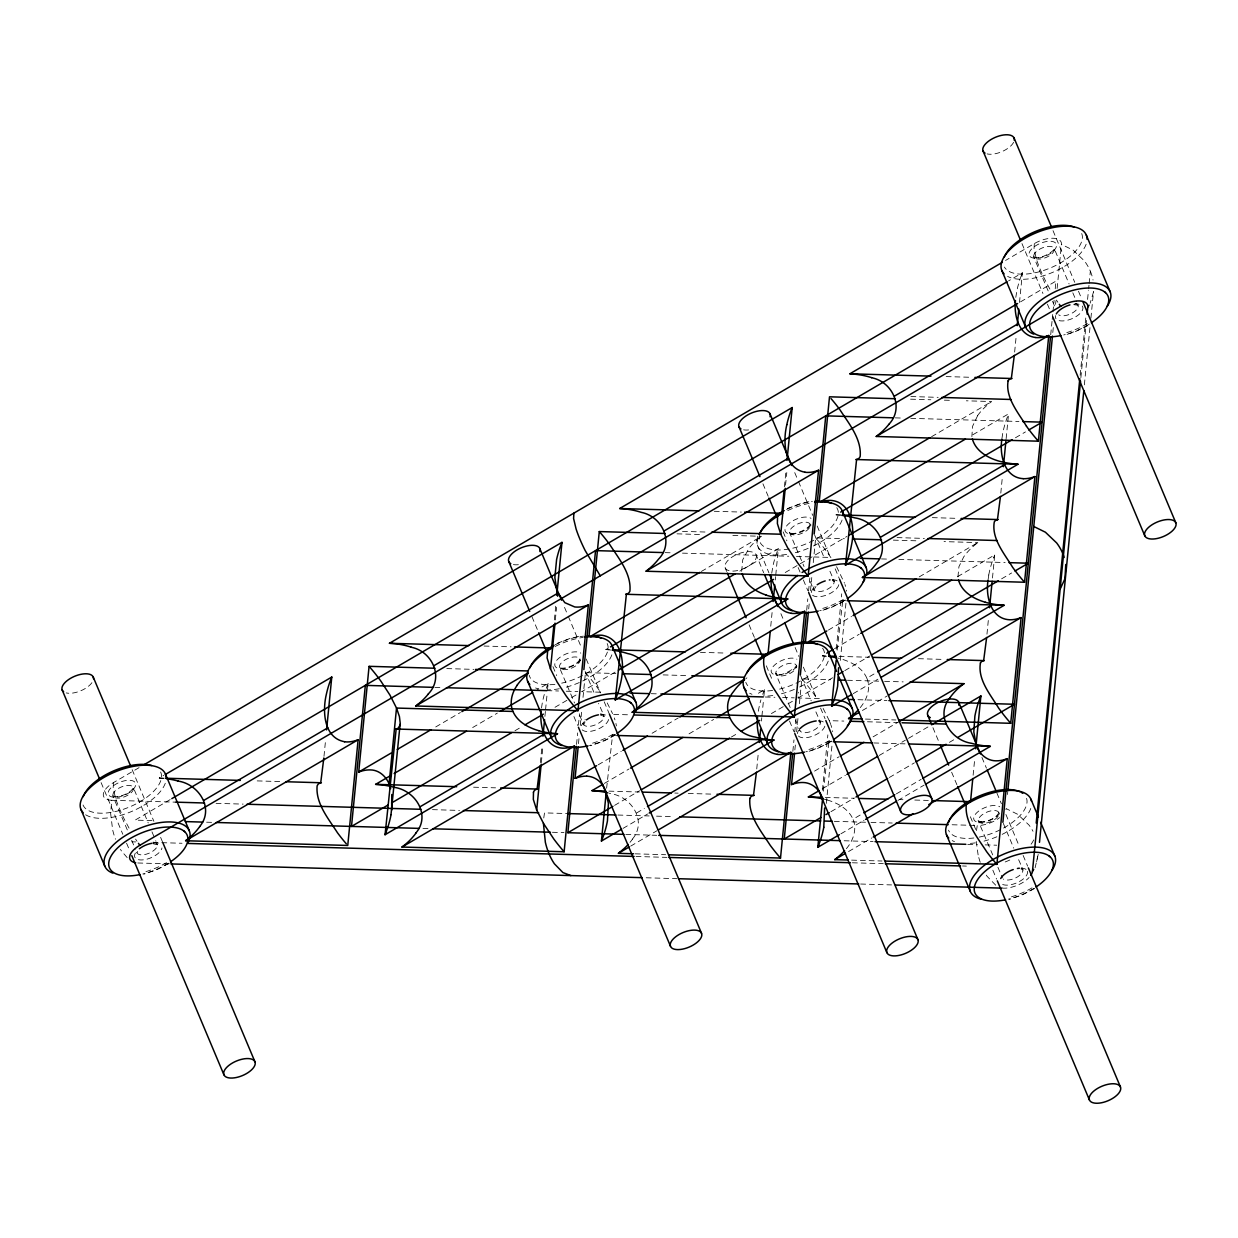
<?xml version="1.0" encoding="UTF-8"?>
<svg xmlns="http://www.w3.org/2000/svg" width="1238" height="1238" viewBox="0 0 1238 1238"><rect width="100%" height="100%" fill="white"/><g stroke="black" fill="none" stroke-linecap="round" stroke-linejoin="round"><path stroke-width="0.75" stroke-dasharray="5 3.75" d="M323.985 756.341L325.609 739.829M540.372 762.639L541.981 746.127M544.906 716.384L545.385 711.432M545.556 709.792L547.181 693.265M547.49 689.968L548.14 683.361L537.369 689.674M554.361 619.929L555.831 605.072M541.346 762.593L543.049 745.199M555.336 619.959L556.574 607.301M576.537 744.44L577.666 732.927M578.409 725.251L579.539 713.738M578.486 743.651L578.966 738.699M580.266 725.483L581.566 712.268M583.021 697.396L585.45 672.621L615.859 673.518M606.62 788.173L612.547 735.233M756.743 768.937L758.368 752.425M761.447 721.042L761.772 717.731M761.927 716.09L763.552 699.563M763.877 696.267L764.527 689.659L755.273 695.075M770.748 626.227L772.203 611.371M775.282 579.988L775.607 576.676M775.762 575.036L778.362 548.604L739.844 571.136M784.412 486.828L786.037 470.316M785.542 485.203L786.795 472.545M792.846 751.342L793.976 739.906M794.719 732.277L796.034 718.938M819.339 698.588L798.092 697.969L798.649 692.243M806.681 610.288L807.81 598.852M808.553 591.222L809.869 577.883M794.858 749.949L795.353 744.997M796.638 731.782L797.937 718.566M799.392 703.695L801.822 678.919L830.543 679.755M808.693 608.895L809.188 603.943M810.488 590.727L811.772 577.512M813.242 562.64L815.672 537.865L844.378 538.7M822.45 790.231L827.866 734.877M836.284 649.176L841.716 593.822M823.316 791.175L828.934 741.531A71.804 17.286 59.7 0 0 830.868 740.695M837.151 650.12L842.769 600.476A71.804 17.286 59.7 0 0 844.997 599.409M826.319 803.369L832.168 743.744M840.339 660.427L846.003 602.689M973.114 775.236L974.739 758.724M986.965 634.181L988.574 617.669M992.474 578.022L994.733 554.903L956.231 577.45M1000.799 493.126L1002.409 476.615M1006.138 438.623L1008.568 413.848L970.066 436.38M1014.634 352.072L1016.259 335.56M1019.493 302.521L1022.402 272.793L1008.552 280.902M1050.706 334.833L1052.021 321.4M1052.207 319.481L1052.78 313.725M1052.965 311.806L1054.095 300.292M1055.225 288.779L1055.968 281.103L1019.276 302.583M1007.484 794.502L1007.825 790.974M1052.795 332.542L1053.492 325.486M1055.565 304.331L1055.921 300.803M1057.128 288.469L1061.446 244.381A19.885 9.3 -22.8 0 0 1052.996 238.238A19.885 9.3 -22.8 0 0 1034.334 243.592L1005.566 260.444M1080.155 375.238L1086.035 315.288M1087.583 299.426L1088.45 290.605M1088.62 288.841L1088.976 285.313M1089.146 283.548L1090.353 271.215A56.484 48.39 5.6 0 0 1084.364 260.862L1073.083 250.107L1061.446 244.381M1080.882 377.605L1086.593 319.419M1084.364 384.863L1090.152 325.78M1090.91 318.151L1093.525 291.456M810.116 524.154L810.147 524.308A10.987 5.138 -22.8 0 0 793.233 526.552A10.987 5.138 -22.8 0 0 796.638 534.785A10.987 5.138 -22.8 0 0 810.147 524.308C809.389 528.58 793.883 536.116 789.612 532.603L790.695 533.176L789.38 532.216L804.019 566.478M543.761 817.978L544.503 812.886L567.685 813.567M976.503 830.574L977.246 825.498A19.885 9.3 -22.8 0 0 999.623 817.637M541.532 707.935L542.198 703.463A69.607 42.881 -88.3 0 1 544.55 693.559M771.738 573.179L772.976 565.797A71.804 44.243 -88.3 0 1 777.402 551.08L778.362 548.604M1015.794 297.368L1017.032 289.986A71.804 44.243 -88.3 0 1 1021.458 275.269M1001.96 438.422L1002.625 433.95A69.607 42.881 -88.3 0 1 1007.639 416.339L1008.568 413.848M988.125 579.477L988.791 575.005M799.872 730.745L799.717 730.08M998.834 812.546L998.896 812.623A10.987 5.138 -22.8 0 0 981.935 814.96A10.987 5.138 -22.8 0 0 985.324 823.193A10.987 5.138 -22.8 0 0 998.834 812.716L998.834 812.546C996.745 817.823 987.723 821.939 980.728 821.769M1093.51 291.936L1090.167 303.171M139.058 767.653L113.478 782.617A19.885 9.3 -22.8 0 0 103.296 794.146A19.885 9.3 -22.8 0 0 111.745 800.29L110.646 813.474L112.612 829.692A56.484 34.803 -88.3 0 0 115.49 839.225M758.321 711.246L759.142 706.852A71.804 44.243 -88.3 0 1 760.921 699.841M757.486 536.24L757.408 545.246L768.922 572.823M1035.092 867.807L1038.357 853.771L1035.788 865.3M113.478 782.617L113.153 787.987L115.66 798.495A56.561 13.618 59.7 0 0 124.713 820.02L129.897 829.723M1034.334 243.592L1034.009 248.962L1036.515 259.469A56.561 13.618 59.7 0 0 1045.568 280.995L1050.753 290.698M547.165 685.821L548.14 683.361M1021.427 275.254L1022.402 272.793M993.758 557.363L994.671 555.057M764.527 689.659L763.537 692.119A71.804 44.243 -88.3 0 0 762.639 694.611M579.988 658.956L579.926 659.065A10.987 5.138 -22.8 0 1 566.416 669.541A10.987 5.138 -22.8 0 1 563.011 661.309A10.987 5.138 -22.8 0 1 579.926 659.065C577.604 665.564 561.882 670.145 559.39 667.359L574.556 702.998M137.573 851.435L136.907 852.734M632.401 839.116C647.489 821.289 631.488 796.622 610.814 793.682A71.804 61.529 5.6 0 0 609.359 793.264M977.602 415.751L972.557 426.321L971.876 436.627M585.017 721.909L583.562 724.973L579.028 713.63M815.981 586.41L813.784 590.216L809.234 578.873M759.327 537.926L761.432 536.286L732.726 535.45M989.549 403.17L991.653 401.53L966.321 400.803M975.714 544.225L977.819 542.584L944.037 541.61M745.88 678.672L746.932 677.851M169.157 863.257L157.087 869.602L143.825 874.198M615.75 734.799L603.68 741.144L590.402 745.74M1034.659 888.466L1022.588 894.795L1009.326 899.407M163.54 778.393A71.804 61.529 5.6 0 0 162.132 778.284L159.253 778.037L163.865 775.344M170.148 799.609L135.128 820.129L154.441 820.686M435.73 726.954L460.366 712.531M701.358 571.461L761.432 536.286M931.58 436.704L991.653 401.53M472.668 727.542L497.32 713.119M608.725 649.78L605.846 649.594L608.926 647.784M840.339 515.178A71.804 61.529 5.6 0 0 838.931 515.07L836.052 514.838L839.132 513.027M514.977 730.73L521.647 726.814M555.011 707.285L570.037 698.495M571.693 697.52L576.707 694.595M615.069 672.141L581.705 691.671L601.034 692.228M785.232 572.529L798.572 564.714M800.243 563.739L846.962 536.41M1015.439 437.772L1025.451 431.923M598.186 764.805L621.29 751.28M652.101 733.252L678.285 717.916M828.408 630.049L851.512 616.524M919.277 576.862L977.819 542.584M604.33 783.422L628.966 768.999M689.04 733.84L713.692 719.417M826.504 656.264A69.607 59.641 5.6 0 0 825.096 656.155L822.388 655.892L825.297 654.082M834.536 648.666L859.187 634.243M614.574 805.381L639.597 790.726M731.364 737.028L738.034 733.113M771.398 713.583L786.409 704.793M788.08 703.818L796.421 698.944M798.092 697.969L833.112 677.465M844.796 670.625L869.819 655.97M1001.604 578.827L1011.616 572.977M636.626 812.948L644.379 808.414M860.224 707.61A71.804 61.529 5.6 0 0 861.075 706.573C867.204 698.758 871.026 687.771 866.848 678.192L874.585 673.658M623.008 828.408L647.644 813.97M853.214 693.651L877.866 679.213M630.684 846.127L656.867 830.791M862.437 710.473L887.073 696.035M814.558 771.104L839.209 756.681M873.1 736.842L897.736 722.419M822.233 788.823L845.353 775.298M879.228 755.459L905.427 740.138M908.506 738.328L930.063 725.716M830.961 811.679L854.313 797.999M889.348 777.495L914.371 762.856M949.407 742.351L954.405 739.411M846.39 848.664A69.607 59.641 5.6 0 0 848.85 845.461C853.957 837.925 856.835 827.943 852.997 819.246L860.75 814.712M896.358 793.868L921.134 779.352M840.912 833.808L864.016 820.283M897.906 800.444L924.09 785.109M848.587 851.527L871.707 838.002M1087.738 325.625L1075.389 331.645L1064.665 335.173M843.682 601.436L831.332 607.456L820.624 610.984M829.847 742.491L817.498 748.51L806.789 752.039M787.43 508.57L800.305 503.649L811.819 501.081M557.208 643.327L570.084 638.406L581.597 635.837M842.072 600.569L845.399 600.662M611.851 735.326L615.178 735.418M1073.764 304.672L1078.035 305.213M152.908 843.697L157.659 844.811L155.694 840.695M600.585 715.193L604.252 716.353L598.558 703.37M946.172 376.584L971.505 377.311M910.889 396.547L938.187 397.352M910.58 399.178L930.852 399.766M944.362 400.153L949.422 400.307M895.306 417.871L901.109 418.042M910.766 418.336L1018.951 421.477M714.264 511.279L741.283 512.068M836.052 514.838L842.815 515.023M932.322 517.639L957.67 518.366M682.494 531.365L707.966 532.108M897.055 537.601L924.337 538.406M676.985 533.841L700.631 534.522M893.356 540.139L917.002 540.82M665.1 552.628L670.888 552.798M682.478 553.138L788.745 556.233M796.467 556.466L831.24 557.471M881.471 558.926L889.194 559.158M898.865 559.437L1005.117 562.532M484.058 646.035L511.077 646.824M605.846 649.594L609.22 649.687M700.429 652.333L725.762 653.076M822.388 655.892L825.591 655.985M839.101 656.372L869.509 657.27M918.488 658.693L942.133 659.374M446.779 668.597L473.798 669.371M663.15 674.896L686.796 675.577M847.426 680.25L882.895 681.287M884.597 681.333L903.167 681.875M434.878 687.384L442.616 687.616M546.933 690.649L558.524 690.99M566.261 691.222L577.852 691.547M651.265 693.682L657.053 693.853M765.239 697.009L774.895 697.288M782.633 697.52L794.223 697.845M857.98 699.702L886.95 700.553M865.455 719.077L895.863 719.959M627.449 714.775L612.887 714.357L613.769 716.539M823.146 708.446L829.274 720.655L843.821 721.073M867.467 721.769L898.401 722.667M828.176 741.624L831.565 741.717M873.78 742.955L905.876 743.883M159.253 778.037L166 778.238M257.21 780.899L280.856 781.58M473.597 787.198L495.556 787.832M608.895 791.128L639.288 792.026M674.772 793.047L678.145 793.156M688.282 793.45L713.614 794.177M825.266 797.427L853.988 798.262M899.593 799.593L902.966 799.702M914.789 800.042L928.299 800.429M111.745 800.29L175.502 802.147M216.077 803.338L243.128 804.112M432.449 809.637L459.499 810.426M617.917 815.037L652.689 816.043M656.558 816.152L673.936 816.662M834.288 821.336L869.061 822.341M870.995 822.403L892.242 823.022M952.13 824.756L967.59 825.204M969.524 825.266L977.246 825.498M206.607 822.202L212.394 822.372M422.978 828.501L428.766 828.671M552.411 832.276L564.002 832.601M625.824 834.412L656.744 835.31M844.13 840.757L873.115 841.608M967.776 844.362L977.447 844.641M985.169 844.873L996.76 845.214M635.249 853.833L665.642 854.715M851.62 860.131L882.029 861.014M131.785 841.809L135.654 841.917M153.032 842.428L182.017 843.264M636.023 856.479L666.926 857.377M852.394 862.778L883.313 863.675M962.514 865.981L966.383 866.105M169.018 863.892L138.099 862.994A19.885 9.3 -22.8 0 1 137.604 862.963M646.205 877.773L677.109 878.686M860.642 884.025L891.561 884.922M1036.562 257.597L1035.123 257.442C1040.895 259.423 1055.039 250.85 1054.188 248.498A10.987 5.138 -22.8 0 0 1037.289 250.741A10.987 5.138 -22.8 0 0 1040.678 258.974A10.987 5.138 -22.8 0 0 1054.188 248.498L1069.09 283.935M818.937 721.615L820.624 722.652L814.929 709.668M115.707 796.622L114.267 796.467C119.73 797.442 131.274 793.047 133.395 787.414L133.333 787.507A10.987 5.138 -22.8 0 0 116.434 789.767A10.987 5.138 -22.8 0 0 119.823 797.999A10.987 5.138 -22.8 0 0 133.333 787.507L148.235 822.961M1002.037 887.94L1003.6 888.188A19.885 9.3 -22.8 0 0 1029.088 877.525M1035.649 257.504L1033.436 256.405L1048.818 292.431M832.245 580.498L834.458 581.597L828.764 568.613M980.31 821.723L978.082 820.624L992.721 854.885M1020.948 868.921L1023.161 870.02L1017.466 857.021M114.809 796.529L112.581 795.43L127.963 831.456M827.185 799.98C837.6 802.982 848.494 808.816 852.997 819.246M995.708 885.185L987.166 876.411A56.484 34.803 -88.3 0 1 985.943 874.554M127.158 857.594L121.649 851.218A56.484 34.803 -88.3 0 1 120.442 849.361M801.822 678.919L803.338 680.668A69.607 16.744 59.7 0 1 813.737 693.853L817.529 699.377M585.45 672.621L586.967 674.37A71.804 17.286 59.7 0 1 595.71 685.295L600.291 691.779M830.93 557.673L827.588 552.844A69.607 16.744 59.7 0 0 817.188 539.66M1056.432 300.06L1057.871 302.242M135.576 839.085L137.016 841.267M836.563 566.664L844.502 583.175M607.208 702.905L612.562 713.599M866.848 678.192C862.778 668.721 853.292 662.995 843.898 659.823A69.607 59.641 5.6 0 0 838.126 658.136M1053.012 230.655L1074.739 282.31M1078.484 291.224L1081.47 298.343M1072.82 292.802L1076.549 301.67M1052.548 301.298L1054.776 306.622M1021.969 243.607L1042.938 293.483M1047.425 304.177L1049.669 309.515M981.935 757.47L986.438 768.148M996.915 793.094L1001.418 803.787M1005.906 814.465L1019.385 846.529M1023.13 855.443L1027.617 866.136M1003.306 823.347L1013.752 848.169M997.936 867.296L1002.409 877.928M932.926 727.665L938.915 741.918M951.635 772.203L956.881 784.675M970.36 816.74L977.107 832.772M992.83 870.175L996.575 879.088M794.734 472.622L797.736 479.74M798.479 481.52L812.716 515.379M817.204 526.057L830.683 558.121M835.17 568.815L839.674 579.508M814.619 534.94L824.291 557.982M762.933 483.795L768.179 496.268M783.159 531.891L786.904 540.805M798.139 567.515L800.382 572.869M803.369 579.988L807.872 590.681M756.186 554.887A16.821 7.877 -22.8 0 1 735.465 570.919A16.821 7.877 -22.8 0 1 730.343 558.292A16.821 7.877 -22.8 0 1 756.186 554.887L763.676 572.699M780.899 613.677L783.902 620.795M795.136 647.52L798.866 656.434M803.369 667.112L816.848 699.176M820.593 708.09L825.081 718.783M800.769 675.994L811.2 700.801M790.184 707.532L775.545 673.271L776.86 674.23L775.762 673.658C780.899 678.579 798.912 665.394 796.297 665.363A10.987 5.138 -22.8 0 0 779.398 667.607A10.987 5.138 -22.8 0 0 782.787 675.84A10.987 5.138 -22.8 0 0 796.297 665.363M795.4 719.928L799.872 730.575A10.987 5.138 -22.8 0 0 813.799 730.219A10.987 5.138 -22.8 0 0 818.751 720.655M725.143 567.84L726.644 571.414M749.098 624.85L754.344 637.322M766.322 665.827L771.568 678.285M789.534 721.042L794.038 731.735M564.528 607.378L567.515 614.497M568.273 616.276L581.752 648.341M586.239 659.034L600.476 692.878M604.206 701.791L609.452 714.264M585.141 671.46L594.828 694.503M531.984 616.772L537.973 631.024M552.937 666.648L556.682 675.561M573.906 716.523L577.651 725.437M132.157 769.68L153.883 821.336M160.615 837.368L162.859 842.722M151.965 831.828L154.951 838.915M131.692 840.323L135.406 849.191M101.114 782.633L122.825 834.288M126.57 843.202L129.572 850.32M829.274 720.655L830.667 724.23M614.296 717.932L614.961 719.897M830.899 724.895L831.704 727.433M844.966 584.506L845.554 586.379M615.936 723.425L616.4 725.917M978.113 854.885L976.24 841.422M832.54 730.776L832.71 731.751M846.467 590.216L846.622 591.16M741.67 571.383L742.754 559.715L748.975 548.326A71.804 61.529 5.6 0 1 759.358 537.957M957.933 576.923L958.924 566.695L963.768 556.806A69.607 59.641 5.6 0 1 975.761 544.271M1030.774 808.46A45.806 21.433 -22.8 0 1 1002.161 834.366M996.884 836.764A45.806 21.433 -22.8 0 1 984.024 841.113M975.358 842.861A45.806 21.433 -22.8 0 1 967.249 843.511M954.513 841.623A45.806 21.433 -22.8 0 1 952.239 840.602M1026.565 798.355A42.138 19.715 -22.8 0 1 979.212 837.105M973.842 837.987A42.138 19.715 -22.8 0 1 948.54 830.172M999.731 813.381A14.655 6.855 -22.8 0 1 978.794 822.388A14.655 6.855 -22.8 0 1 978.778 811.045A14.655 6.855 -22.8 0 1 999.731 806.789M1032.028 887.863A45.806 21.433 -22.8 0 1 1007.856 897.844M1021.304 868.008A10.987 5.138 -22.8 0 1 1017.636 876.844A10.987 5.138 -22.8 0 1 1003.337 879.073M1033.916 888.389A42.138 19.715 -22.8 0 1 1008.336 899.175M1027.432 871.335A14.655 6.855 -22.8 0 1 1017.621 882.462A14.655 6.855 -22.8 0 1 1001.248 883.638M1021.242 868.163A14.655 6.855 -22.8 0 1 1026.085 869.478M165.273 783.267A45.806 21.433 -22.8 0 1 128.737 812.639A45.806 21.433 -22.8 0 1 84.834 814.217M160.6 772.001A42.138 19.715 -22.8 0 1 129.928 806.805A42.138 19.715 -22.8 0 1 83.039 804.979M166.526 862.669A45.806 21.433 -22.8 0 1 142.355 872.635M153.079 842.134A10.987 5.138 -22.8 0 1 156.328 847.937A10.987 5.138 -22.8 0 1 144.181 854.653A10.987 5.138 -22.8 0 1 136.768 851.14A14.655 6.855 -22.8 0 0 143.685 859.806A14.655 6.855 -22.8 0 0 161.977 847.953M168.414 863.196A42.138 19.715 -22.8 0 1 142.819 873.982M153.233 843.093A14.655 6.855 -22.8 0 1 160.863 844.502M1086.128 244.242A45.806 21.433 -22.8 0 1 1051.495 272.855A45.806 21.433 -22.8 0 1 1007.593 276.384M1081.703 233.549A42.138 19.715 -22.8 0 1 1051.387 267.516A42.138 19.715 -22.8 0 1 1004.436 267.068M1087.382 323.644A45.806 21.433 -22.8 0 1 1063.21 333.61M1075.466 303.341A10.987 5.138 -22.8 0 1 1073.81 312.084A10.987 5.138 -22.8 0 1 1058.691 314.854M1089.254 324.17A42.138 19.715 -22.8 0 1 1063.674 334.956M1074.089 304.068A14.655 6.855 -22.8 0 1 1082.322 310.428A14.655 6.855 -22.8 0 1 1066.011 320.549A14.655 6.855 -22.8 0 1 1055.565 315.566M828.237 661.107A45.806 21.433 -22.8 0 1 799.624 687.013M794.347 689.411A45.806 21.433 -22.8 0 1 781.488 693.76M772.806 695.508A45.806 21.433 -22.8 0 1 764.713 696.158M751.977 694.27A45.806 21.433 -22.8 0 1 749.702 693.249M822.574 648.248A42.138 19.715 -22.8 0 1 778.052 689.458M772.62 690.448A42.138 19.715 -22.8 0 1 745.802 682.246M796.87 666.462A14.655 6.855 -22.8 0 1 776.056 675.004A14.655 6.855 -22.8 0 1 776.087 663.8A14.655 6.855 -22.8 0 1 796.885 659.22M829.491 740.51A45.806 21.433 -22.8 0 1 805.319 750.476M831.379 741.036A42.138 19.715 -22.8 0 1 805.799 751.822M824.848 726.195A14.655 6.855 -22.8 0 1 812.732 736.099A14.655 6.855 -22.8 0 1 798.448 736.037M797.489 733.592A14.655 6.855 -22.8 0 1 798.68 730.327M818.705 720.81A14.655 6.855 -22.8 0 1 823.239 721.924M842.072 520.053A45.806 21.433 -22.8 0 1 813.459 545.958M808.182 548.357A45.806 21.433 -22.8 0 1 795.322 552.705M786.656 554.454A45.806 21.433 -22.8 0 1 757.935 537.044M787.817 510.52A45.806 21.433 -22.8 0 1 811.927 502.86M836.78 507.704A42.138 19.715 -22.8 0 1 801.915 545.478A42.138 19.715 -22.8 0 1 759.436 535.45M786.563 509.452A42.138 19.715 -22.8 0 1 812.345 501.545M811.029 524.974A14.655 6.855 -22.8 0 1 790.092 533.98A14.655 6.855 -22.8 0 1 790.076 522.622A14.655 6.855 -22.8 0 1 811.029 518.382M843.341 599.455A45.806 21.433 -22.8 0 1 820.608 609.034M832.601 579.601A10.987 5.138 -22.8 0 1 830.419 587.416A10.987 5.138 -22.8 0 1 816.786 591.501A10.987 5.138 -22.8 0 1 815.455 584.723M845.214 599.981A42.138 19.715 -22.8 0 1 819.633 610.767M838.791 584.738A14.655 6.855 -22.8 0 1 827.232 594.797A14.655 6.855 -22.8 0 1 812.546 595.215M811.323 592.538A14.655 6.855 -22.8 0 1 815.687 585.899M832.54 579.755A14.655 6.855 -22.8 0 1 837.074 580.87M611.866 654.809A45.806 21.433 -22.8 0 1 565.101 687.461M559.282 688.746A45.806 21.433 -22.8 0 1 548.341 689.86M538.267 688.792A45.806 21.433 -22.8 0 1 535.605 687.972M555.073 646.515A45.806 21.433 -22.8 0 1 583.144 637.4M607.177 643.543A42.138 19.715 -22.8 0 1 561.681 683.159M554.934 684.335A42.138 19.715 -22.8 0 1 529.245 675.344M555.166 644.781A42.138 19.715 -22.8 0 1 583.438 636.162M580.483 660.164A14.655 6.855 -22.8 0 1 559.514 668.69A14.655 6.855 -22.8 0 1 560.056 657.254A14.655 6.855 -22.8 0 1 580.808 653.138M613.12 734.211A45.806 21.433 -22.8 0 1 588.948 744.177M600.476 713.769A10.987 5.138 -22.8 0 1 601.591 720.996A10.987 5.138 -22.8 0 1 587.323 726.35A10.987 5.138 -22.8 0 1 585.249 719.479M614.992 734.738A42.138 19.715 -22.8 0 1 589.412 745.524M608.57 719.495A14.655 6.855 -22.8 0 1 596.376 729.801A14.655 6.855 -22.8 0 1 581.845 729.491M581.427 725.716A14.655 6.855 -22.8 0 1 585.001 721.042M600.476 714.574A14.655 6.855 -22.8 0 1 608.121 716.802M518.382 564.698A16.821 7.877 -22.8 0 1 512.083 564.249M748.603 429.942A16.821 7.877 -22.8 0 1 743.048 429.71M1013.597 142.308A16.821 7.877 -22.8 0 1 987.088 153.899M91.906 682.711A16.821 7.877 -22.8 0 1 66.233 692.924M1033.684 839.952A36.645 17.146 -22.8 0 1 1030.635 844.78M1009.79 860.008A36.645 17.146 -22.8 0 1 1003.151 862.716M1090.353 271.215A56.484 48.39 5.6 0 1 1093.046 280.051M980.233 862.313A56.484 34.803 -88.3 0 1 978.159 855.009M1005.921 809.59A19.885 9.3 -22.8 0 0 1006.107 808.6L1017.729 814.325L1029.01 825.081A56.484 48.39 5.6 0 1 1033.003 831.271M824.291 799.191A71.804 61.529 5.6 0 1 827.201 799.949M632.479 839.163A69.607 59.641 5.6 0 1 630.003 842.366M614.497 734.397A69.607 16.744 59.7 0 1 612.516 735.155M988.729 574.989A69.607 42.881 -88.3 0 1 993.805 557.394M546.268 688.313A69.607 42.881 -88.3 0 1 547.211 685.852M608.709 649.857A69.607 59.641 5.6 0 1 611.557 650.105M977.525 415.705A69.607 59.641 5.6 0 1 989.595 403.217M981.208 821.815L979.784 821.676L981.208 821.815M117.393 797.102A14.655 6.855 -22.8 0 0 135.468 783.143A14.655 6.855 -22.8 0 0 112.952 786.084A14.655 6.855 -22.8 0 0 117.393 797.102M1038.249 258.077A14.655 6.855 -22.8 0 0 1056.324 244.118A14.655 6.855 -22.8 0 0 1033.807 247.058A14.655 6.855 -22.8 0 0 1038.249 258.077"/><path stroke-width="1.5" d="M543.42 823.332L545.354 842.289A56.484 34.803 -88.3 0 0 549.084 853.957A56.484 34.803 -88.3 0 0 554.407 863.815L562.95 872.589L570.857 875.591M541.207 711.092C539.273 725.917 544.859 747.35 562.779 748.17A71.804 44.243 -88.3 0 0 572.745 746.638L574.494 746.05L564.126 851.759L401.979 847.04L404.083 845.399A69.607 59.641 5.6 0 0 416.107 832.865M757.579 717.39C755.923 731.689 760.488 751.93 777.294 754.313M771.429 576.335C769.757 590.634 774.323 610.876 791.128 613.259M1015.47 300.524C1013.814 314.823 1018.379 335.065 1035.185 337.448M823.765 827.216L824.632 807.95M346.331 843.836L346.331 843.836A71.804 17.286 59.7 0 1 337.494 832.787C328.534 818.782 315.551 803.524 317.114 785.944A69.607 16.744 59.7 0 1 320.688 782.927L323.83 757.996M326.584 729.909L331.769 677.062L165.412 774.431M185.731 840.633L358.122 739.751L347.754 845.461L185.607 840.741L187.712 839.101A69.607 59.641 5.6 0 0 199.72 826.566M390.666 788.668C388.577 779.104 380.793 770.005 370.425 769.912A71.804 44.243 -88.3 0 0 360.459 771.46L358.711 772.032L369.079 666.323L434.956 668.241M389.072 783.964L396.516 708.059L389.97 695.122L380.995 681.302A69.607 16.744 59.7 0 0 370.611 668.118L369.172 666.431M395.479 729.012L557.58 733.747L385.064 834.721L396.175 728.934A71.804 17.286 59.7 0 0 399.379 726.691M391.007 814.619L400.214 723.147L399.425 716.57L396.516 708.059L512.95 711.448C517.469 721.878 528.347 727.696 538.778 730.699M533.439 792.181A69.607 16.744 59.7 0 1 537.06 789.225L540.047 765.935M542.956 736.208L544.581 719.696M551.777 646.36L553.881 624.881M556.791 595.153L561.99 542.306L389.459 643.28L392.338 643.481A69.607 59.641 5.6 0 1 411.171 647.149M564.126 851.759L562.609 850.011A71.804 17.286 59.7 0 1 553.866 839.085L543.652 823.703L536.688 810.039L541.192 764.171M577.96 710.705L415.813 705.985L588.344 604.995L577.96 710.705L576.444 708.956A69.607 16.744 59.7 0 1 566.045 695.771L557.069 681.921L550.523 668.984L555.026 623.116M557.657 596.236L554.856 577.45L556.605 559.499A71.804 44.243 -88.3 0 1 561.031 544.782L561.913 542.461M623.89 834.35L567.871 832.725L576.351 746.359M583.872 669.588L595.54 550.616L663.166 552.581M576.831 777.712L575.082 778.331L578.161 746.947M589.087 635.62L599.285 531.566L665.162 533.485M621.461 829.305L601.436 841.02L606.295 791.484M784.907 598.79L787.786 598.991L615.271 699.965L626.382 594.178M753.493 795.446L756.418 772.233M759.343 742.506L760.627 729.29M770.253 631.179L767.993 654.314L730.822 653.231M773.177 601.451L774.787 584.94M781.828 513.259L784.087 490.124M787.012 460.397L792.196 407.55L619.681 508.524L622.559 508.725A69.607 59.641 5.6 0 1 641.392 512.393C662.33 516.525 674.602 542.786 658.508 559.189A71.804 61.529 5.6 0 1 648.108 569.557M785.232 488.36L780.745 534.228L787.708 547.892L797.922 563.244A71.804 17.286 59.7 0 0 806.665 574.184L808.182 575.949L818.55 470.239L816.91 470.827A69.607 42.881 -88.3 0 1 804.963 472.282M669.031 854.808L780.513 858.058L790.881 752.348L789.132 752.967M794.347 717.003L804.715 611.293L632.2 712.283L794.347 717.003L792.924 715.378M792.66 753.246L784.242 839.024L820.949 817.529M800.336 675.097L806.495 612.191M814.171 534.042L825.761 415.86L893.372 417.825M821.506 795.817C818.457 788.451 811.339 782.633 803.168 782.509A71.804 44.243 -88.3 0 0 793.218 784.056L791.562 784.583L794.533 753.246M805.458 641.918L808.368 612.191M819.293 500.864L829.506 396.81L895.384 398.729M839.379 834.706L817.807 847.318L822.666 797.783M851.667 694.549L831.642 706.264L836.192 660.024M972.356 438.902C975.652 451.05 987.847 457.983 999.205 461.186A71.804 61.529 5.6 0 0 1015.129 463.987L1018.007 464.235L845.492 565.209L856.603 459.422A69.607 16.744 59.7 0 0 860.193 456.404C861.648 438.778 848.788 423.52 839.766 409.515A71.804 17.286 59.7 0 0 831.023 398.59M970.53 801.667L972.789 778.532M975.714 748.804L980.898 695.957L931.61 724.803M980.419 662.949A71.804 17.286 59.7 0 1 983.637 660.736L986.64 637.477M989.549 607.75L992.149 581.334M997.457 519.651L1000.474 496.423M1003.384 466.695L1005.983 440.279M1008.088 380.84A71.804 17.286 59.7 0 1 1011.322 378.627L1014.309 355.368M1017.218 325.64L1018.843 309.129M885.402 861.106L996.884 864.356L1007.252 758.646L928.686 804.638M899.237 720.052L1010.719 723.302L1021.087 617.592L1019.447 618.18A71.804 44.243 -88.3 0 1 1009.372 619.758C990.462 618.629 985.541 595.664 988.032 580.251M1024.553 582.247L1034.922 476.537L862.406 577.527L1024.553 582.247L1023.037 580.498A69.607 16.744 59.7 0 1 1012.638 567.314C1004.467 553.773 991.329 538.685 994.284 521.925A71.804 17.286 59.7 0 1 997.472 519.681M888.76 424.464A71.804 61.529 5.6 0 1 878.33 434.801L876.241 436.472L1038.388 441.192L1048.772 335.483L1047.023 336.102M1002.888 822.295L1050.52 336.751M1007.995 789.21L1052.455 336.071M1036.206 823.084L1079.799 378.766M1030.805 875.39A19.885 9.3 -22.8 0 0 1032.461 871.304L1080.542 381.134M1087.119 314.127L1087.8 307.086L1089.053 305.182M1039.487 842.335L1083.807 390.589M1001.867 439.196C999.375 454.578 1004.297 477.636 1023.207 478.657M391.672 810.147L391.781 794.502M400.091 724.369L399.348 726.644M786.826 424.742C782.741 441.393 784.041 468.397 804.979 472.204M573.906 513.105L573.581 518.474L576.088 528.982A56.561 13.618 59.7 0 0 585.141 550.508L600.26 575.809M533.485 792.243L533.33 799.423L536.688 810.039M777.541 516.432L777.387 523.597L780.745 534.228L711.602 532.216M749.872 798.541C748.309 816.105 761.262 831.379 770.237 845.353A71.804 17.286 59.7 0 0 778.981 856.294L780.513 858.058M966.244 804.839C964.681 822.403 977.649 837.677 986.624 851.651A71.804 17.286 59.7 0 0 995.352 862.592L996.884 864.356M386.039 832.276L385.064 834.721M818.736 845.028L817.869 847.179M331.769 677.062L330.794 679.523A71.804 44.243 -88.3 0 0 326.368 694.239C322.344 710.906 323.582 737.894 344.551 741.717M615.271 699.965L616.245 697.52A71.804 44.243 -88.3 0 0 620.671 682.788C624.695 666.121 623.457 639.133 602.504 635.326A69.607 42.881 -88.3 0 0 590.681 636.734M601.436 841.02L602.411 838.575A69.607 42.881 -88.3 0 0 607.44 820.933L608.415 803.369L605.119 789.519M792.196 407.55L791.221 410.01A71.804 44.243 -88.3 0 0 786.795 424.727M845.492 565.209L846.467 562.764A69.607 42.881 -88.3 0 0 851.481 545.122C855.102 528.611 851.976 501.978 830.853 500.4A71.804 44.243 -88.3 0 0 820.887 501.947L820.546 502.009M831.642 706.264L832.632 703.818A69.607 42.881 -88.3 0 0 837.646 686.192L838.559 667.746M980.898 695.957L979.923 698.418A69.607 42.881 -88.3 0 0 974.894 716.044L973.811 731.937L976.287 745.199M1008.119 380.871C1005.179 397.615 1018.27 412.703 1026.472 426.212M980.434 662.98C977.509 679.724 990.586 694.828 998.803 708.337A69.607 16.744 59.7 0 0 1009.187 721.506L1010.719 723.302M199.658 826.52C214.747 808.693 198.73 784.01 178.055 781.085M416.03 832.818C431.118 814.991 415.101 790.324 394.427 787.383A71.804 61.529 5.6 0 0 378.503 784.583L375.625 784.35L391.022 775.328M517.174 685.264C511.928 692.692 509.174 702.766 512.95 711.448M949.933 697.861C934.829 715.688 950.846 740.37 971.52 743.295A71.804 61.529 5.6 0 0 987.46 746.112L990.338 746.344L925.637 784.211M1060.13 589.195L1064.959 578.734L1065.748 564.497M1032.461 871.304L1033.699 869.401M428.286 693.945C444.365 677.588 432.155 651.188 411.14 647.226M888.714 424.433C904.792 408.076 892.583 381.675 871.567 377.714M417.933 704.345L415.813 705.985M648.139 569.588L646.159 571.12L818.55 470.239M620.47 851.698L618.489 853.23L629.136 847.024M836.842 857.996L834.737 859.636L848.247 860.023M632.2 712.283L634.305 710.643A71.804 61.529 5.6 0 0 644.704 700.275C660.705 683.856 648.557 657.502 627.511 653.525A69.607 59.641 5.6 0 0 612.996 650.275M862.406 577.527L864.511 575.887A69.607 59.641 5.6 0 0 876.535 563.352C891.453 545.416 875.576 520.827 854.854 517.871A71.804 61.529 5.6 0 0 841.778 515.333M862.081 718.969L848.572 718.582L850.676 716.941A71.804 61.529 5.6 0 0 858.46 709.653M909.93 682.076L963.984 683.655L961.864 685.279A69.607 59.641 5.6 0 0 949.856 697.814M143.856 764.836L1002.362 262.317M852.765 373.969L849.887 373.783L1007.005 281.8M171.819 798.634L1017.605 303.558M203.883 800.352L327.761 727.836M434.089 665.595L557.967 593.079L564.838 602.674L574.757 606.96A69.607 42.881 -88.3 0 0 586.58 605.537M664.311 530.839L788.188 458.323M894.517 396.083L1018.394 323.567M135.7 862.762A19.885 9.3 -22.8 0 1 139.832 845.306L1060.687 306.297A19.885 9.3 -22.8 0 1 1079.35 300.927A19.885 9.3 -22.8 0 1 1087.8 307.086M876.241 436.472L1048.772 335.483M358.711 772.032L391.053 753.106M397.212 749.485L431.103 729.662M461.913 711.618L528.146 672.853M591.996 635.481L699.826 572.358M822.218 500.725L930.032 437.602M394.117 773.518L466.509 731.147M500.4 711.308L532.742 692.382M610.458 646.886L735.233 573.844M840.679 512.13L965.439 439.088M388.19 804.932L351.499 826.427L365.334 685.372L432.944 687.338M391.533 802.982L511.65 732.679M524.989 724.864L543.343 714.125M618.412 670.176L773.549 579.369M848.618 535.42L1012.111 439.722M1028.793 429.957L1042.133 422.158L1022.82 421.585M420.255 806.65L544.132 734.134M650.461 671.894L774.354 599.378M880.682 537.137L1004.56 464.621M401.979 847.04L574.494 746.05M575.082 778.331L596.654 765.703M622.838 750.383L647.474 735.96M679.832 717.019L744.518 679.151M808.383 641.779L826.86 630.947M853.044 615.626L916.197 578.657M594.874 790.834L591.996 790.649L602.782 784.335M630.513 768.102L682.881 737.446M716.771 717.607L749.114 698.681M826.829 653.184L833.004 649.579M860.72 633.345L951.604 580.142M567.871 832.725L612.918 806.356M641.269 789.751L729.693 738.003M741.361 731.163L759.714 720.423M838.126 674.524L843.124 671.6M871.49 654.995L998.277 580.792M1014.959 571.012L1028.298 563.213L1008.985 562.64M647.474 806.603L760.519 740.432M877.68 671.847L990.725 605.676M649.192 813.072L773.951 740.045L771.073 739.844A71.804 61.529 5.6 0 1 755.134 737.043C734.49 734.026 718.458 709.42 733.546 691.562A69.607 59.641 5.6 0 1 744.518 679.848M880.945 677.418L1004.173 605.289L1001.294 605.088A71.804 61.529 5.6 0 1 985.355 602.287M658.399 829.893L790.881 752.348M848.572 718.582L859.358 712.268M888.621 695.137L1021.087 617.592M791.562 784.583L811.478 772.914M840.757 755.784L863.861 742.258M899.283 721.522L963.984 683.655M822.821 798.866A71.804 61.529 5.6 0 0 811.261 797.179L808.383 796.947L819.154 790.633M846.885 774.4L877.696 756.372M825.947 814.604L829.29 812.654M855.984 797.024L887.677 778.47M916.043 761.881L946.064 744.301M957.748 737.461L1014.464 704.267L888.884 700.6M863.845 812.902L894.811 794.765M922.681 778.454L976.89 746.731L976.581 745.972M865.563 819.37L896.374 801.342M834.737 859.636L845.508 853.322M873.239 837.089L913.288 813.645M588.22 605.042L586.595 605.614M1034.813 476.584L1033.173 477.156A71.804 44.243 -88.3 0 1 1023.207 478.704M358.014 739.798L356.374 740.37A69.607 42.881 -88.3 0 1 344.535 741.794M804.607 611.34L802.967 611.912A69.607 42.881 -88.3 0 1 791.128 613.336M1007.144 758.693L1005.504 759.281A71.804 44.243 -88.3 0 1 995.538 760.813C987.073 760.612 979.815 754.437 976.89 746.731M806.603 643.095L807.037 642.955A71.804 44.243 -88.3 0 1 817.018 641.408C826.086 641.609 833.592 648.681 836.254 657.038M969.787 801.76L969.865 801.744A69.607 16.744 59.7 0 0 966.197 804.777M998.06 519.558L961.044 518.474M537.679 789.07L500.616 787.987M1011.988 378.503L974.879 377.42M984.318 660.612L947.209 659.529M849.887 373.783L930.961 376.135M941.824 397.46L1010.951 399.472M855.86 459.515L1018.007 464.235M619.681 508.524L699.068 510.845M744.672 512.176L780.141 513.197M842.815 515.023L915.439 517.144M927.989 538.515L997.116 540.526M852.827 538.948L881.533 539.783M860.224 558.307L879.537 558.88M646.035 571.229L808.182 575.949M625.639 594.271L787.786 598.991M847.086 600.709L1004.173 605.289M389.459 643.28L468.846 645.602M514.451 646.932L551.606 648.016M612.593 649.78L685.218 651.9M828.965 656.078L835.727 656.279M872.883 657.363L901.604 658.198M475.485 669.433L527.852 670.95M622.606 673.704L651.327 674.54M691.856 675.731L744.224 677.248M838.993 680.002L845.74 680.204M446.469 687.724L546.933 690.649M630.003 693.063L649.331 693.636M660.922 693.976L763.304 696.948M848.309 699.424L854.112 699.594M634.723 714.991L729.321 717.746M851.094 721.29L863.83 721.661M902.038 722.775L945.708 724.044M616.88 735.465L773.951 740.045M833.251 741.763L872.094 742.893M909.249 743.976L990.338 746.344M166 778.238L240.327 780.404M285.932 781.735L321.4 782.772M375.625 784.35L456.698 786.703M591.996 790.649L605.521 791.036M642.677 792.119L671.383 792.954M716.988 794.285L754.159 795.369M808.383 796.947L821.893 797.334M859.048 798.417L887.77 799.253M933.375 800.584L968.843 801.62M175.502 802.147L204.487 802.998M246.981 804.236L420.858 809.296M463.352 810.534L538.7 812.732M567.685 813.567L615.982 814.975M679.739 816.832L820.763 820.933M824.632 821.042L832.354 821.274M896.111 823.131L948.277 824.647M185.344 821.583L202.738 822.094M216.263 822.481L419.109 828.392M432.635 828.779L550.477 832.215M658.678 835.356L840.277 840.648M875.049 841.67L965.841 844.301M618.35 853.338L633.562 853.771M187.82 843.434L634.088 856.433M668.86 857.439L850.46 862.731M885.247 863.737L960.58 865.935M170.952 863.938L642.336 877.665M679.043 878.732L858.708 883.963M895.414 885.031L1001.681 888.126M557.394 733.732L554.701 733.546A71.804 61.529 5.6 0 1 538.762 730.745M586.797 776.211C594.673 776.334 601.637 781.751 604.794 788.792M985.355 602.241C974.012 599.037 961.818 592.104 958.506 579.957M766.121 595.045C755.784 591.609 745.106 584.769 742.135 573.658M1033.776 526.49L1045.414 532.216L1056.695 542.971A56.484 48.39 5.6 0 1 1064.185 557.487M1021.551 792.537L1022.743 793.31M1104.451 291.781L1105.503 292.632M860.395 567.592L861.462 568.459M1049.097 856L1050.164 856.866M846.56 708.647L847.612 709.513M630.188 702.348L631.241 703.215M183.595 830.806L184.648 831.657M1038.388 441.192L1036.871 439.444A69.607 16.744 59.7 0 1 1026.472 426.259M599.285 531.566L600.801 533.315A71.804 17.286 59.7 0 1 609.545 544.24C618.505 558.245 631.488 573.504 629.925 591.083A69.607 16.744 59.7 0 1 626.351 594.101M1059.295 304.316L1060.687 306.297M138.439 843.341L139.832 845.306M1086.299 235.05L1110.146 291.766M1014.077 138.022L1051.526 227.096M1082.971 301.917L1175.821 522.807A16.821 7.877 -22.8 0 1 1155.1 538.84A16.821 7.877 -22.8 0 1 1149.978 526.196A16.821 7.877 -22.8 0 1 1175.821 522.807M983.034 150.974L1020.468 240.048M1052.671 316.649L1144.779 535.76M1001.805 270.426L1025.652 327.157M1030.945 799.268L1038.403 816.987M1040.632 822.311L1054.791 855.984M958.723 702.24L980.45 753.911M987.181 769.943L996.172 791.314M1028.376 867.915L1120.467 1087.026A16.821 7.877 -22.8 0 1 1099.746 1103.058A16.821 7.877 -22.8 0 1 1094.624 1090.415A16.821 7.877 -22.8 0 1 1120.467 1087.026M842.258 510.861L866.089 567.577M927.68 715.193L931.425 724.106M940.416 745.477L948.648 765.084M957.624 786.455L965.114 804.267M997.317 880.868L1089.425 1099.978M770.021 413.832L791.747 465.488M839.674 579.508L931.781 798.618A16.821 7.877 -22.8 0 1 911.044 814.65A16.821 7.877 -22.8 0 1 905.922 802.007A16.821 7.877 -22.8 0 1 931.781 798.618M946.451 834.644L970.298 891.375M738.978 426.785L759.946 476.661M768.937 498.047L776.412 515.859M808.615 592.46L900.722 811.571M828.408 651.915L836.609 671.414M838.838 676.722L852.255 708.631M769.68 574.602L781.596 602.968M764.434 574.478L777.913 606.543M784.644 622.575L793.635 643.961M825.823 720.562L917.931 939.673A16.821 7.877 -22.8 0 1 897.21 955.705A16.821 7.877 -22.8 0 1 892.087 943.062A16.821 7.877 -22.8 0 1 917.931 939.673M727.387 573.194L746.112 617.716M755.087 639.102L762.577 656.914M794.781 733.515L886.888 952.626M743.914 687.291L767.761 744.023M612.036 645.617L635.883 702.333M539.814 548.589L561.526 600.244M609.452 714.264L701.559 933.375A16.821 7.877 -22.8 0 1 680.838 949.407A16.821 7.877 -22.8 0 1 675.7 936.764A16.821 7.877 -22.8 0 1 701.559 933.375M508.772 561.541L529.725 611.417M538.716 632.804L546.206 650.615M578.409 727.217L670.516 946.327M527.543 680.993L551.374 737.724M165.443 774.075L189.29 830.791M93.221 677.047L130.671 766.121M162.859 842.722L254.966 1061.833A16.821 7.877 -22.8 0 1 234.245 1077.865A16.821 7.877 -22.8 0 1 229.123 1065.222A16.821 7.877 -22.8 0 1 254.966 1061.833M62.179 689.999L99.613 779.073M131.816 855.675L223.923 1074.785M80.95 809.451L104.797 866.167M550.523 668.984L547.088 657.889L547.691 650.383A71.804 17.286 59.7 0 1 550.539 648.201M821.815 796.56L822.697 798.866M948.741 838.049A45.806 21.433 -22.8 0 1 978.624 797.968A45.806 21.433 -22.8 0 1 1031.548 801.295M948.447 822.666A42.138 19.715 -22.8 0 1 979.165 796.065A42.138 19.715 -22.8 0 1 1020.22 791.84M981.022 899.175A45.806 21.433 -22.8 0 1 979.289 869.71A45.806 21.433 -22.8 0 1 1035.154 847.117A45.806 21.433 -22.8 0 1 1051.867 870.531M1005.566 899.794A42.138 19.715 -22.8 0 1 978.407 878.454A42.138 19.715 -22.8 0 1 1039.905 852.626A42.138 19.715 -22.8 0 1 1036.005 887.012M1000.706 878.531A14.655 6.855 -22.8 0 1 1013.226 869.556M1017.404 868.488A14.655 6.855 -22.8 0 1 1019.385 868.225M83.24 812.855A45.806 21.433 -22.8 0 1 115.227 771.862A45.806 21.433 -22.8 0 1 166.232 778.315M83.209 796.653A42.138 19.715 -22.8 0 1 111.915 771.645A42.138 19.715 -22.8 0 1 151.67 765.517M112.859 873.146A45.806 21.433 -22.8 0 1 139.817 828.284A45.806 21.433 -22.8 0 1 187.959 842.629M140.064 874.601A42.138 19.715 -22.8 0 1 112.906 853.245A42.138 19.715 -22.8 0 1 174.403 827.433A42.138 19.715 -22.8 0 1 170.504 861.818M139.368 848.742A14.655 6.855 -22.8 0 1 151.903 843.279M1004.08 273.83A45.806 21.433 -22.8 0 1 1036.082 232.837A45.806 21.433 -22.8 0 1 1087.088 239.305M1004.389 256.808A42.138 19.715 -22.8 0 1 1034.659 231.785A42.138 19.715 -22.8 0 1 1074.12 227.003M1033.715 334.121A45.806 21.433 -22.8 0 1 1036.454 303.821A45.806 21.433 -22.8 0 1 1091.668 282.929A45.806 21.433 -22.8 0 1 1107.205 306.312M1060.92 335.575A42.138 19.715 -22.8 0 1 1033.761 314.22A42.138 19.715 -22.8 0 1 1095.259 288.408A42.138 19.715 -22.8 0 1 1091.359 322.793M1056.293 313.895A14.655 6.855 -22.8 0 1 1069.972 304.888M746.205 690.696A45.806 21.433 -22.8 0 1 778.191 649.702A45.806 21.433 -22.8 0 1 829.197 656.171M746.854 672.838A42.138 19.715 -22.8 0 1 778.687 647.861A42.138 19.715 -22.8 0 1 817.684 644.487M778.485 751.822A45.806 21.433 -22.8 0 1 777.712 721.46A45.806 21.433 -22.8 0 1 835.077 699.857A45.806 21.433 -22.8 0 1 847.318 725.901M804.406 752.147A42.138 19.715 -22.8 0 1 775.452 731.673A42.138 19.715 -22.8 0 1 837.012 705.227A42.138 19.715 -22.8 0 1 833.468 739.659M800.073 728.594A14.655 6.855 -22.8 0 1 816.198 720.934M814.759 502.458A45.806 21.433 -22.8 0 1 843.032 515.116M759.095 534.398A45.806 21.433 -22.8 0 1 782.849 513.043M760.163 533.036A42.138 19.715 -22.8 0 1 784.211 510.629M814.944 501.297A42.138 19.715 -22.8 0 1 831.518 503.433M802.085 572.467A45.806 21.433 -22.8 0 1 847.241 558.725A45.806 21.433 -22.8 0 1 866.631 574.231M864.758 579.415A45.806 21.433 -22.8 0 1 863.165 582.123M792.32 610.767A45.806 21.433 -22.8 0 1 797.705 575.407M818.241 611.092A42.138 19.715 -22.8 0 1 789.302 590.619A42.138 19.715 -22.8 0 1 850.846 564.172A42.138 19.715 -22.8 0 1 847.318 598.604M817.188 584.769A14.655 6.855 -22.8 0 1 825.22 580.916M829.367 579.972A14.655 6.855 -22.8 0 1 830.033 579.879M584.537 637.214A45.806 21.433 -22.8 0 1 612.825 649.873M529.818 684.397A45.806 21.433 -22.8 0 1 552.628 647.799M529.957 667.793A42.138 19.715 -22.8 0 1 554.005 645.385M587.245 635.914A42.138 19.715 -22.8 0 1 601.312 638.189M562.114 745.524A45.806 21.433 -22.8 0 1 582.216 701.636A45.806 21.433 -22.8 0 1 635.698 711.525M588.035 745.849A42.138 19.715 -22.8 0 1 559.081 725.375A42.138 19.715 -22.8 0 1 620.64 698.928A42.138 19.715 -22.8 0 1 617.097 733.36M586.456 719.897A14.655 6.855 -22.8 0 1 598.48 714.821M510.783 563.692A16.821 7.877 -22.8 0 1 521.322 547.769A16.821 7.877 -22.8 0 1 539.876 551.544M740.989 428.936A16.821 7.877 -22.8 0 1 751.543 413.012A16.821 7.877 -22.8 0 1 770.082 416.788M985.046 153.125A16.821 7.877 -22.8 0 1 995.043 137.449A16.821 7.877 -22.8 0 1 1014.278 140.343M930.311 717.638A16.821 7.877 -22.8 0 1 939.688 701.667A16.821 7.877 -22.8 0 1 958.785 705.196M63.633 691.794A16.821 7.877 -22.8 0 1 74.187 676.474A16.821 7.877 -22.8 0 1 93.5 678.749M166.418 778.717A71.804 61.529 5.6 0 1 178.071 781.039M594.874 790.881A71.804 61.529 5.6 0 1 607.904 792.893M428.333 693.976A71.804 61.529 5.6 0 1 417.902 704.314M1047.008 336.024A69.607 42.881 -88.3 0 1 1035.185 337.525M628.239 844.409A69.607 59.641 5.6 0 1 620.408 851.651M576.831 777.758A71.804 44.243 -88.3 0 1 586.797 776.164M391.053 814.635A69.607 42.881 -88.3 0 1 385.993 832.23M784.923 598.712A69.607 59.641 5.6 0 1 766.09 595.122M792.815 715.208A69.607 16.744 59.7 0 1 782.431 702.07C774.245 688.529 761.122 673.441 764.063 656.682A71.804 17.286 59.7 0 1 766.91 654.5M844.61 850.707A69.607 59.641 5.6 0 1 836.78 857.949M789.117 752.905A69.607 42.881 -88.3 0 1 777.294 754.391M823.812 827.247A69.607 42.881 -88.3 0 1 818.751 844.827M517.097 685.218A69.607 59.641 5.6 0 1 528.146 673.549M777.495 516.354A69.607 16.744 59.7 0 1 780.76 513.476M852.765 374.046A69.607 59.641 5.6 0 1 871.598 377.636M829.383 656.573A69.607 59.641 5.6 0 1 836.656 657.811M749.826 798.479A69.607 16.744 59.7 0 1 753.447 795.523"/></g></svg>
